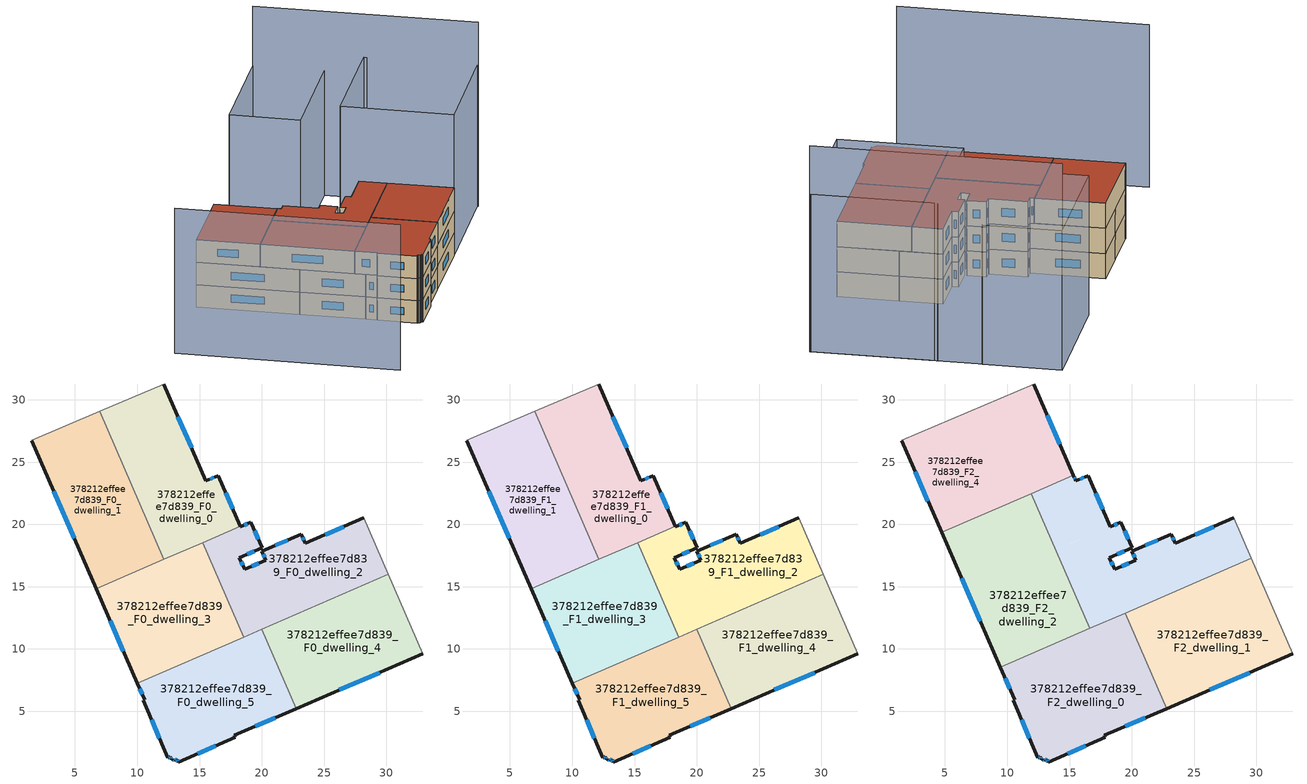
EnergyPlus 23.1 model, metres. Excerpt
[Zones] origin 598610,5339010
378212effee7d839_F0_dwelling_0
 floor ground (EU_floor_Construction): 12.11,31.28 15.52,23.5 16.49,23.93 18.27,19.86 12.15,17.2 6.99,29.08 z0
 wall outside (EU_wall_Construction): 18.27,19.86 16.49,23.93 15.52,23.5 12.11,31.28 z0:3
 wall to 378212effee7d839_F0_dwelling_1 (EU_wall_Construction): 6.99,29.08 12.15,17.2 z0:3
 wall adiabatic (EU_wall_Construction): 12.11,31.28 6.99,29.08 z0:3
 wall to 378212effee7d839_F0_dwelling_3 (EU_wall_Construction): 12.15,17.2 15.25,18.55 z0:3
 wall to 378212effee7d839_F0_dwelling_2 (EU_wall_Construction): 15.25,18.55 18.27,19.86 z0:3
 window (EU_Window_Construction): 17.66,21.25 17.09,22.54 / 14.36,26.15 13.27,28.63 / 16.16,23.78 15.85,23.64 z1.02:1.98
378212effee7d839_F0_dwelling_1
 floor ground (EU_floor_Construction): 6.99,29.08 12.15,17.2 6.7,14.84 1.51,26.73 1.55,26.75 z0
 wall outside (EU_wall_Construction): 1.51,26.73 6.7,14.84 z0:3
 wall adiabatic (EU_wall_Construction): 6.99,29.08 1.55,26.75 1.51,26.73 z0:3
 wall to 378212effee7d839_F0_dwelling_3 (EU_wall_Construction): 6.7,14.84 12.15,17.2 z0:3
 window (EU_Window_Construction): 3.28,22.69 4.94,18.88 z1.02:1.98
378212effee7d839_F0_dwelling_2
 floor ground (EU_floor_Construction): 28.18,20.52 30.15,16 18.55,10.96 15.25,18.55 18.27,19.86 18.29,19.81 19.13,20.17 20.02,18.14 18.2,17.35 18.61,16.39 20.33,17.13 20.02,17.85 23.18,19.21 23.49,18.5 z0
 wall outside (EU_wall_Construction): 28.18,20.52 23.49,18.5 23.18,19.21 20.02,17.85 20.33,17.13 18.61,16.39 18.2,17.35 20.02,18.14 19.13,20.17 18.29,19.81 18.27,19.86 z0:3
 wall adiabatic (EU_wall_Construction): 30.15,16 28.18,20.52 z0:3
 wall to 378212effee7d839_F0_dwelling_3 (EU_wall_Construction): 15.25,18.55 18.55,10.96 z0:3
 wall to 378212effee7d839_F0_dwelling_4 (EU_wall_Construction): 20.01,11.6 30.15,16 z0:3
 wall to 378212effee7d839_F0_dwelling_5 (EU_wall_Construction): 18.55,10.96 20.01,11.6 z0:3
 window (EU_Window_Construction): 18.85,20.05 18.58,19.93 / 19.72,18.83 19.44,19.48 / 18.82,17.62 19.4,17.87 / 18.47,16.72 18.34,17.02 / 19.74,16.88 19.2,16.65 / 20.12,17.6 20.22,17.38 / 22.1,18.75 21.09,18.31 / 23.39,18.74 23.29,18.97 / 26.58,19.83 25.09,19.19 z1.02:1.98
378212effee7d839_F0_dwelling_3
 floor ground (EU_floor_Construction): 15.25,18.55 18.55,10.96 10.02,7.25 6.7,14.84 z0
 wall outside (EU_wall_Construction): 6.7,14.84 10.02,7.25 z0:3
 wall to 378212effee7d839_F0_dwelling_5 (EU_wall_Construction): 10.02,7.25 18.55,10.96 z0:3
 window (EU_Window_Construction): 7.83,12.26 8.89,9.83 z1.02:1.98
378212effee7d839_F0_dwelling_4
 floor ground (EU_floor_Construction): 30.15,16 32.94,9.6 22.78,5.21 20.01,11.6 z0
 wall outside (EU_wall_Construction): 22.78,5.21 32.94,9.6 z0:3
 wall adiabatic (EU_wall_Construction): 32.94,9.6 30.15,16 z0:3
 wall to 378212effee7d839_F0_dwelling_5 (EU_wall_Construction): 20.01,11.6 22.78,5.21 z0:3
 window (EU_Window_Construction): 26.24,6.71 29.49,8.11 z1.02:1.98
378212effee7d839_F0_dwelling_5
 floor ground (EU_floor_Construction): 20.01,11.6 22.78,5.21 17.79,3.06 17.86,2.91 13.28,0.93 13.2,1.11 13.04,1.08 12.87,1.11 12.74,1.19 12.64,1.35 12.45,1.27 10.49,5.88 10.59,5.93 10.02,7.25 z0
 wall outside (EU_wall_Construction): 10.02,7.25 10.59,5.93 10.49,5.88 12.45,1.27 12.64,1.35 12.74,1.19 12.87,1.11 13.04,1.08 13.2,1.11 13.28,0.93 17.86,2.91 17.79,3.06 22.78,5.21 z0:3
 window (EU_Window_Construction): 13.23,1.05 13.26,0.99 / 13.1,1.09 13.15,1.1 / 12.93,1.1 12.98,1.09 / 12.67,1.29 12.7,1.25 / 12.52,1.3 12.58,1.32 / 11.16,4.31 11.79,2.84 / 10.21,6.8 10.4,6.38 / 19.49,3.79 21.09,4.48 / 14.84,1.6 16.3,2.24 z1.02:1.98
378212effee7d839_F1_dwelling_0
 floor to 378212effee7d839_F0_dwelling_0 (EU_floor_Construction): 12.11,31.28 15.52,23.5 16.49,23.93 18.27,19.86 12.15,17.2 6.99,29.08 z3
 wall outside (EU_wall_Construction): 18.27,19.86 16.49,23.93 15.52,23.5 12.11,31.28 z3:6
 wall to 378212effee7d839_F1_dwelling_1 (EU_wall_Construction): 6.99,29.08 12.15,17.2 z3:6
 wall adiabatic (EU_wall_Construction): 12.11,31.28 6.99,29.08 z3:6
 wall to 378212effee7d839_F1_dwelling_3 (EU_wall_Construction): 12.15,17.2 15.25,18.55 z3:6
 wall to 378212effee7d839_F1_dwelling_2 (EU_wall_Construction): 15.25,18.55 18.27,19.86 z3:6
 window (EU_Window_Construction): 17.66,21.25 17.09,22.54 / 14.36,26.15 13.27,28.63 / 16.16,23.78 15.85,23.64 z4.02:4.98
378212effee7d839_F1_dwelling_1
 floor to 378212effee7d839_F0_dwelling_1 (EU_floor_Construction): 6.99,29.08 12.15,17.2 6.7,14.84 1.51,26.73 1.55,26.75 z3
 wall outside (EU_wall_Construction): 1.51,26.73 6.7,14.84 z3:6
 wall adiabatic (EU_wall_Construction): 6.99,29.08 1.55,26.75 1.51,26.73 z3:6
 wall to 378212effee7d839_F1_dwelling_3 (EU_wall_Construction): 6.7,14.84 12.15,17.2 z3:6
 window (EU_Window_Construction): 3.28,22.69 4.94,18.88 z4.02:4.98
378212effee7d839_F1_dwelling_2
 floor to 378212effee7d839_F0_dwelling_2 (EU_floor_Construction): 28.18,20.52 30.15,16 18.55,10.96 15.25,18.55 18.27,19.86 18.29,19.81 19.13,20.17 20.02,18.14 18.2,17.35 18.61,16.39 20.33,17.13 20.02,17.85 23.18,19.21 23.49,18.5 z3
 wall outside (EU_wall_Construction): 28.18,20.52 23.49,18.5 23.18,19.21 20.02,17.85 20.33,17.13 18.61,16.39 18.2,17.35 20.02,18.14 19.13,20.17 18.29,19.81 18.27,19.86 z3:6
 wall adiabatic (EU_wall_Construction): 30.15,16 28.18,20.52 z3:6
 wall to 378212effee7d839_F1_dwelling_3 (EU_wall_Construction): 15.25,18.55 18.55,10.96 z3:6
 wall to 378212effee7d839_F1_dwelling_4 (EU_wall_Construction): 20.01,11.6 30.15,16 z3:6
 wall to 378212effee7d839_F1_dwelling_5 (EU_wall_Construction): 18.55,10.96 20.01,11.6 z3:6
 window (EU_Window_Construction): 18.85,20.05 18.58,19.93 / 19.72,18.83 19.44,19.48 / 18.82,17.62 19.4,17.87 / 18.47,16.72 18.34,17.02 / 19.74,16.88 19.2,16.65 / 20.12,17.6 20.22,17.38 / 22.1,18.75 21.09,18.31 / 23.39,18.74 23.29,18.97 / 26.58,19.83 25.09,19.19 z4.02:4.98
378212effee7d839_F1_dwelling_3
 floor to 378212effee7d839_F0_dwelling_3 (EU_floor_Construction): 15.25,18.55 18.55,10.96 10.02,7.25 6.7,14.84 z3
 wall outside (EU_wall_Construction): 6.7,14.84 10.02,7.25 z3:6
 wall to 378212effee7d839_F1_dwelling_5 (EU_wall_Construction): 10.02,7.25 18.55,10.96 z3:6
 window (EU_Window_Construction): 7.83,12.26 8.89,9.83 z4.02:4.98
378212effee7d839_F1_dwelling_4
 floor to 378212effee7d839_F0_dwelling_4 (EU_floor_Construction): 30.15,16 32.94,9.6 22.78,5.21 20.01,11.6 z3
 wall outside (EU_wall_Construction): 22.78,5.21 32.94,9.6 z3:6
 wall adiabatic (EU_wall_Construction): 32.94,9.6 30.15,16 z3:6
 wall to 378212effee7d839_F1_dwelling_5 (EU_wall_Construction): 20.01,11.6 22.78,5.21 z3:6
 window (EU_Window_Construction): 26.24,6.71 29.49,8.11 z4.02:4.98
378212effee7d839_F1_dwelling_5
 floor to 378212effee7d839_F0_dwelling_5 (EU_floor_Construction): 20.01,11.6 22.78,5.21 17.79,3.06 17.86,2.91 13.28,0.93 13.2,1.11 13.04,1.08 12.87,1.11 12.74,1.19 12.64,1.35 12.45,1.27 10.49,5.88 10.59,5.93 10.02,7.25 z3
 wall outside (EU_wall_Construction): 10.02,7.25 10.59,5.93 10.49,5.88 12.45,1.27 12.64,1.35 12.74,1.19 12.87,1.11 13.04,1.08 13.2,1.11 13.28,0.93 17.86,2.91 17.79,3.06 22.78,5.21 z3:6
 window (EU_Window_Construction): 13.23,1.05 13.26,0.99 / 13.1,1.09 13.15,1.1 / 12.93,1.1 12.98,1.09 / 12.67,1.29 12.7,1.25 / 12.52,1.3 12.58,1.32 / 11.16,4.31 11.79,2.84 / 10.21,6.8 10.4,6.38 / 19.49,3.79 21.09,4.48 / 14.84,1.6 16.3,2.24 z4.02:4.98
378212effee7d839_F2_dwelling_0
 floor to 378212effee7d839_F1_dwelling_5 (EU_floor_Construction): 20.01,11.6 22.78,5.21 17.79,3.06 17.86,2.91 13.28,0.93 13.2,1.11 13.04,1.08 12.87,1.11 12.74,1.19 12.64,1.35 12.45,1.27 10.49,5.88 10.59,5.93 10.02,7.25 z6
 floor to 378212effee7d839_F1_dwelling_4 (EU_floor_Construction): 20.02,11.6 22.8,5.22 22.78,5.21 20.01,11.6 z6
 floor to 378212effee7d839_F1_dwelling_3 (EU_floor_Construction): 17.99,12.25 18.55,10.96 10.02,7.25 9.45,8.54 z6
 floor to 378212effee7d839_F1_dwelling_2 (EU_floor_Construction): 19.46,12.89 20.02,11.6 18.55,10.96 17.99,12.25 z6
 wall outside (EU_wall_Construction): 9.45,8.54 10.59,5.93 10.49,5.88 12.45,1.27 12.64,1.35 12.74,1.19 12.87,1.11 13.04,1.08 13.2,1.11 13.28,0.93 17.86,2.91 17.79,3.06 22.8,5.22 z6:9
 wall to 378212effee7d839_F2_dwelling_1 (EU_wall_Construction): 22.8,5.22 19.46,12.89 z6:9
 wall to 378212effee7d839_F2_dwelling_2 (EU_wall_Construction): 16.63,11.66 9.45,8.54 z6:9
 wall to 378212effee7d839_F2_dwelling_3 (EU_wall_Construction): 19.46,12.89 16.63,11.66 z6:9
 window (EU_Window_Construction): 19.5,3.79 21.09,4.48 / 14.84,1.6 16.3,2.24 / 13.23,1.05 13.26,0.99 / 13.1,1.09 13.15,1.1 / 12.93,1.1 12.98,1.09 / 12.67,1.29 12.7,1.25 / 12.52,1.3 12.58,1.32 / 11.16,4.31 11.79,2.84 / 9.84,7.65 10.21,6.81 z7.02:7.98
 roof outside (EU_roof_Construction): 22.8,5.22 19.46,12.89 9.45,8.54 10.59,5.93 10.49,5.88 12.45,1.27 12.64,1.35 12.74,1.19 12.87,1.11 13.04,1.08 13.2,1.11 13.28,0.93 17.86,2.91 17.79,3.06 z9
378212effee7d839_F2_dwelling_1
 floor to 378212effee7d839_F1_dwelling_4 (EU_floor_Construction): 30.15,16 32.94,9.6 22.8,5.22 20.02,11.6 z6
 floor to 378212effee7d839_F1_dwelling_2 (EU_floor_Construction): 29.59,17.29 30.15,16 20.02,11.6 19.46,12.89 z6
 wall outside (EU_wall_Construction): 22.8,5.22 32.94,9.6 z6:9
 wall adiabatic (EU_wall_Construction): 32.94,9.6 29.59,17.29 z6:9
 wall to 378212effee7d839_F2_dwelling_3 (EU_wall_Construction): 29.59,17.29 19.46,12.89 z6:9
 window (EU_Window_Construction): 26.25,6.71 29.49,8.11 z7.02:7.98
 roof outside (EU_roof_Construction): 32.94,9.6 29.59,17.29 19.46,12.89 22.8,5.22 z9
378212effee7d839_F2_dwelling_2
 floor to 378212effee7d839_F1_dwelling_1 (EU_floor_Construction): 10.18,21.73 12.15,17.2 6.7,14.84 4.73,19.36 z6
 floor to 378212effee7d839_F1_dwelling_3 (EU_floor_Construction): 13.89,17.96 16.63,11.66 9.45,8.54 6.7,14.84 z6
 floor to 378212effee7d839_F1_dwelling_0 (EU_floor_Construction): 11.92,22.49 13.89,17.96 12.15,17.2 10.18,21.73 z6
 wall outside (EU_wall_Construction): 4.73,19.36 9.45,8.54 z6:9
 wall to 378212effee7d839_F2_dwelling_3 (EU_wall_Construction): 16.63,11.66 11.92,22.49 z6:9
 wall to 378212effee7d839_F2_dwelling_4 (EU_wall_Construction): 11.92,22.49 4.73,19.36 z6:9
 window (EU_Window_Construction): 6.34,15.68 7.85,12.22 z7.02:7.98
 roof outside (EU_roof_Construction): 16.63,11.66 11.92,22.49 4.73,19.36 9.45,8.54 z9
378212effee7d839_F2_dwelling_3
 floor to 378212effee7d839_F1_dwelling_2 (EU_floor_Construction): 28.18,20.52 29.59,17.29 17.99,12.25 15.25,18.55 18.27,19.86 18.29,19.81 19.13,20.17 20.02,18.14 18.2,17.35 18.61,16.39 20.33,17.13 20.02,17.85 23.18,19.21 23.49,18.5 z6
 floor to 378212effee7d839_F1_dwelling_0 (EU_floor_Construction): 16.49,23.93 18.27,19.86 13.89,17.96 11.92,22.49 15.31,23.96 15.52,23.5 z6
 floor to 378212effee7d839_F1_dwelling_3 (EU_floor_Construction): 15.25,18.55 17.99,12.25 16.63,11.66 13.89,17.96 z6
 wall outside (EU_wall_Construction): 28.18,20.52 23.49,18.5 23.18,19.21 20.02,17.85 20.33,17.13 18.61,16.39 18.2,17.34 20.02,18.14 19.13,20.17 18.29,19.81 16.49,23.93 15.52,23.5 15.31,23.96 z6:9
 wall adiabatic (EU_wall_Construction): 29.59,17.29 28.18,20.52 z6:9
 wall to 378212effee7d839_F2_dwelling_4 (EU_wall_Construction): 15.31,23.96 11.92,22.49 z6:9
 window (EU_Window_Construction): 15.45,23.66 15.38,23.8 / 16.16,23.78 15.85,23.64 / 17.68,21.21 17.1,22.52 / 18.85,20.05 18.58,19.93 / 19.72,18.83 19.44,19.48 / 18.82,17.61 19.4,17.87 / 18.47,16.72 18.34,17.02 / 19.74,16.88 19.2,16.65 / 20.12,17.6 20.22,17.38 / 22.1,18.75 21.09,18.31 / 23.39,18.74 23.29,18.97 / 26.58,19.83 25.09,19.19 z7.02:7.98
 roof outside (EU_roof_Construction): 29.59,17.29 28.18,20.52 23.49,18.5 23.18,19.21 20.02,17.85 20.33,17.13 18.61,16.39 18.2,17.34 20.02,18.14 19.13,20.17 18.29,19.81 16.49,23.93 15.52,23.5 15.31,23.96 11.92,22.49 16.63,11.66 z9
378212effee7d839_F2_dwelling_4
 floor to 378212effee7d839_F1_dwelling_0 (EU_floor_Construction): 12.11,31.28 15.31,23.96 10.18,21.73 6.99,29.08 z6
 floor to 378212effee7d839_F1_dwelling_1 (EU_floor_Construction): 6.99,29.08 10.18,21.73 4.73,19.36 1.51,26.73 1.55,26.75 z6
 wall outside (EU_wall_Construction): 15.31,23.96 12.11,31.28 / 1.51,26.73 4.73,19.36 z6:9
 wall adiabatic (EU_wall_Construction): 12.11,31.28 1.55,26.75 1.51,26.73 z6:9
 window (EU_Window_Construction): 14.23,26.45 13.2,28.79 / 2.61,24.22 3.64,21.87 z7.02:7.98
 roof outside (EU_roof_Construction): 15.31,23.96 12.11,31.28 1.55,26.75 1.51,26.73 4.73,19.36 z9
shading: -12.13,20.68 -0.96,-5.29 z0:19.4; 32.94,9.6 27.25,22.65 / 27.25,22.65 41.8,29 / 41.8,29 47.5,15.95 / 47.5,15.95 32.94,9.6 z0:18.8; 47.52,15.86 36.25,41.74 z0:24.6; 21.71,35.45 36.3,41.78 / 36.3,41.78 39.86,33.56 / 39.86,33.56 25.28,27.23 / 25.28,27.23 21.71,35.45 z0:16.6
[Building]
EU S2 Campaign: North Axis=0; Terrain=City; Solar Distribution=FullExterior
[Site:Location]
Vienna: Latitude=48; Longitude=16.5; Time Zone=1; Elevation=183
[SizingPeriod:WeatherFileDays]
AnnualSizingPeriod: Begin Month=1; Begin Day of Month=1; End Month=12; End Day of Month=31; Day of Week for Start Day=Monday; Use Weather File Daylight Saving Period=No; Use Weather File Rain and Snow Indicators=No
[MATERIAL]
EU_InternalMass_Material: Roughness=MediumRough; Thickness=0.1; Conductivity=1; Density=1800; Specific Heat=900; Thermal Absorptance=0.9; Solar Absorptance=0.7; Visible Absorptance=0.7
[MATERIAL:NOMASS] Roughness=MediumRough; Thermal Absorptance=0.9; Solar Absorptance=0.7; Visible Absorptance=0.7
Name | Thermal Resistance
EU_wall_NoMass | 0.942466
EU_roof_NoMass | 0.551687
EU_floor_NoMass | 0.66527
[WINDOWMATERIAL:SIMPLEGLAZINGSYSTEM]
EU_Window_SimpleGlazing: UFactor=2.03367; Solar Heat Gain Coefficient=0.65; Visible Transmittance=0.65
[CONSTRUCTION]
EU_wall_Construction: EU_wall_NoMass
EU_roof_Construction: EU_roof_NoMass
EU_floor_Construction: EU_floor_NoMass
EU_Window_Construction: EU_Window_SimpleGlazing
EU_InternalMass_Construction: EU_InternalMass_Material
[ZONE] Type=1; Multiplier=1; Ceiling Height=autocalculate; Floor Area=autocalculate; Part of Total Floor Area=Yes
Name | Volume
378212effee7d839_F0_dwelling_0; 378212effee7d839_F1_dwelling_0 | 231.237
378212effee7d839_F2_dwelling_0 | 277.47
378212effee7d839_F0_dwelling_1; 378212effee7d839_F1_dwelling_1 | 231.231
378212effee7d839_F2_dwelling_1 | 277.451
378212effee7d839_F0_dwelling_2; 378212effee7d839_F1_dwelling_2 | 231.21
378212effee7d839_F2_dwelling_2; 378212effee7d839_F2_dwelling_3 | 277.502
378212effee7d839_F0_dwelling_3; 378212effee7d839_F1_dwelling_3 | 231.192
378212effee7d839_F0_dwelling_4; 378212effee7d839_F1_dwelling_4 | 231.229
378212effee7d839_F2_dwelling_4 | 277.457
378212effee7d839_F0_dwelling_5; 378212effee7d839_F1_dwelling_5 | 231.22
[INTERNALMASS] Construction=EU_InternalMass_Construction
Name | Zone or ZoneList | Surface Area
378212effee7d839_F0_dwelling_0_EU_InternalMass | 378212effee7d839_F0_dwelling_0 | 77.0786
378212effee7d839_F0_dwelling_1_EU_InternalMass | 378212effee7d839_F0_dwelling_1 | 77.077
378212effee7d839_F0_dwelling_2_EU_InternalMass | 378212effee7d839_F0_dwelling_2 | 77.0706
378212effee7d839_F0_dwelling_3_EU_InternalMass | 378212effee7d839_F0_dwelling_3 | 77.064
378212effee7d839_F0_dwelling_4_EU_InternalMass | 378212effee7d839_F0_dwelling_4 | 77.0762
378212effee7d839_F0_dwelling_5_EU_InternalMass | 378212effee7d839_F0_dwelling_5 | 77.0732
378212effee7d839_F1_dwelling_0_EU_InternalMass | 378212effee7d839_F1_dwelling_0 | 77.0786
378212effee7d839_F1_dwelling_1_EU_InternalMass | 378212effee7d839_F1_dwelling_1 | 77.077
378212effee7d839_F1_dwelling_2_EU_InternalMass | 378212effee7d839_F1_dwelling_2 | 77.0706
378212effee7d839_F1_dwelling_3_EU_InternalMass | 378212effee7d839_F1_dwelling_3 | 77.064
378212effee7d839_F1_dwelling_4_EU_InternalMass | 378212effee7d839_F1_dwelling_4 | 77.0762
378212effee7d839_F1_dwelling_5_EU_InternalMass | 378212effee7d839_F1_dwelling_5 | 77.0732
378212effee7d839_F2_dwelling_0_EU_InternalMass | 378212effee7d839_F2_dwelling_0 | 92.4908
378212effee7d839_F2_dwelling_1_EU_InternalMass | 378212effee7d839_F2_dwelling_1 | 92.4838
378212effee7d839_F2_dwelling_2_EU_InternalMass | 378212effee7d839_F2_dwelling_2 | 92.4995
378212effee7d839_F2_dwelling_3_EU_InternalMass | 378212effee7d839_F2_dwelling_3 | 92.4999
378212effee7d839_F2_dwelling_4_EU_InternalMass | 378212effee7d839_F2_dwelling_4 | 92.486
[OTHEREQUIPMENT] Fuel Type=Electricity; Design Level Calculation Method=Watts/Area; Power per Zone Floor Area=1; Fraction Latent=0; Fraction Radiant=0; Fraction Lost=0; Carbon Dioxide Generation Rate=0; EndUse Subcategory=EU_Step8_InternalGains
Name | Zone or ZoneList or Space or SpaceList | Schedule
EU_Step8_InternalGain_378212effee7d839_F0_dwelling_0_f000 | 378212effee7d839_F0_dwelling_0 | EU_Step8_GainSchedule_378212effee7d839_F0_dwelling_0_f000
EU_Step8_InternalGain_378212effee7d839_F0_dwelling_1_f000 | 378212effee7d839_F0_dwelling_1 | EU_Step8_GainSchedule_378212effee7d839_F0_dwelling_1_f000
EU_Step8_InternalGain_378212effee7d839_F0_dwelling_2_f000 | 378212effee7d839_F0_dwelling_2 | EU_Step8_GainSchedule_378212effee7d839_F0_dwelling_2_f000
EU_Step8_InternalGain_378212effee7d839_F0_dwelling_3_f000 | 378212effee7d839_F0_dwelling_3 | EU_Step8_GainSchedule_378212effee7d839_F0_dwelling_3_f000
EU_Step8_InternalGain_378212effee7d839_F0_dwelling_4_f000 | 378212effee7d839_F0_dwelling_4 | EU_Step8_GainSchedule_378212effee7d839_F0_dwelling_4_f000
EU_Step8_InternalGain_378212effee7d839_F0_dwelling_5_f000 | 378212effee7d839_F0_dwelling_5 | EU_Step8_GainSchedule_378212effee7d839_F0_dwelling_5_f000
EU_Step8_InternalGain_378212effee7d839_F1_dwelling_0_f000 | 378212effee7d839_F1_dwelling_0 | EU_Step8_GainSchedule_378212effee7d839_F1_dwelling_0_f000
EU_Step8_InternalGain_378212effee7d839_F1_dwelling_1_f000 | 378212effee7d839_F1_dwelling_1 | EU_Step8_GainSchedule_378212effee7d839_F1_dwelling_1_f000
EU_Step8_InternalGain_378212effee7d839_F1_dwelling_2_f000 | 378212effee7d839_F1_dwelling_2 | EU_Step8_GainSchedule_378212effee7d839_F1_dwelling_2_f000
EU_Step8_InternalGain_378212effee7d839_F1_dwelling_3_f000 | 378212effee7d839_F1_dwelling_3 | EU_Step8_GainSchedule_378212effee7d839_F1_dwelling_3_f000
EU_Step8_InternalGain_378212effee7d839_F1_dwelling_4_f000 | 378212effee7d839_F1_dwelling_4 | EU_Step8_GainSchedule_378212effee7d839_F1_dwelling_4_f000
EU_Step8_InternalGain_378212effee7d839_F1_dwelling_5_f000 | 378212effee7d839_F1_dwelling_5 | EU_Step8_GainSchedule_378212effee7d839_F1_dwelling_5_f000
EU_Step8_InternalGain_378212effee7d839_F2_dwelling_0_f000 | 378212effee7d839_F2_dwelling_0 | EU_Step8_GainSchedule_378212effee7d839_F2_dwelling_0_f000
EU_Step8_InternalGain_378212effee7d839_F2_dwelling_1_f000 | 378212effee7d839_F2_dwelling_1 | EU_Step8_GainSchedule_378212effee7d839_F2_dwelling_1_f000
EU_Step8_InternalGain_378212effee7d839_F2_dwelling_2_f000 | 378212effee7d839_F2_dwelling_2 | EU_Step8_GainSchedule_378212effee7d839_F2_dwelling_2_f000
EU_Step8_InternalGain_378212effee7d839_F2_dwelling_3_f000 | 378212effee7d839_F2_dwelling_3 | EU_Step8_GainSchedule_378212effee7d839_F2_dwelling_3_f000
EU_Step8_InternalGain_378212effee7d839_F2_dwelling_4_f000 | 378212effee7d839_F2_dwelling_4 | EU_Step8_GainSchedule_378212effee7d839_F2_dwelling_4_f000
[ZONEVENTILATION:DESIGNFLOWRATE] Schedule=EU_AlwaysOn; Design Flow Rate Calculation Method=AirChanges/Hour; Air Changes per Hour=0.530523; Ventilation Type=Natural; Fan Pressure Rise=0; Fan Total Efficiency=1; Constant Term Coefficient=1; Temperature Term Coefficient=0; Velocity Term Coefficient=0; Velocity Squared Term Coefficient=0; Minimum Indoor Temperature=-100; Maximum Indoor Temperature=100; Delta Temperature=-100; Minimum Outdoor Temperature=-100; Maximum Outdoor Temperature=100; Maximum Wind Speed=40
Name | Zone or ZoneList or Space or SpaceList
EU_ConstantAir_378212effee7d839_F0_dwelling_0 | 378212effee7d839_F0_dwelling_0
EU_ConstantAir_378212effee7d839_F0_dwelling_1 | 378212effee7d839_F0_dwelling_1
EU_ConstantAir_378212effee7d839_F0_dwelling_2 | 378212effee7d839_F0_dwelling_2
EU_ConstantAir_378212effee7d839_F0_dwelling_3 | 378212effee7d839_F0_dwelling_3
EU_ConstantAir_378212effee7d839_F0_dwelling_4 | 378212effee7d839_F0_dwelling_4
EU_ConstantAir_378212effee7d839_F0_dwelling_5 | 378212effee7d839_F0_dwelling_5
EU_ConstantAir_378212effee7d839_F1_dwelling_0 | 378212effee7d839_F1_dwelling_0
EU_ConstantAir_378212effee7d839_F1_dwelling_1 | 378212effee7d839_F1_dwelling_1
EU_ConstantAir_378212effee7d839_F1_dwelling_2 | 378212effee7d839_F1_dwelling_2
EU_ConstantAir_378212effee7d839_F1_dwelling_3 | 378212effee7d839_F1_dwelling_3
EU_ConstantAir_378212effee7d839_F1_dwelling_4 | 378212effee7d839_F1_dwelling_4
EU_ConstantAir_378212effee7d839_F1_dwelling_5 | 378212effee7d839_F1_dwelling_5
EU_ConstantAir_378212effee7d839_F2_dwelling_0 | 378212effee7d839_F2_dwelling_0
EU_ConstantAir_378212effee7d839_F2_dwelling_1 | 378212effee7d839_F2_dwelling_1
EU_ConstantAir_378212effee7d839_F2_dwelling_2 | 378212effee7d839_F2_dwelling_2
EU_ConstantAir_378212effee7d839_F2_dwelling_3 | 378212effee7d839_F2_dwelling_3
EU_ConstantAir_378212effee7d839_F2_dwelling_4 | 378212effee7d839_F2_dwelling_4
[HVACTEMPLATE:THERMOSTAT] Constant Heating Setpoint=20; Constant Cooling Setpoint=50
EU_HeatOnly_378212effee7d839_F0_dwelling_0; EU_HeatOnly_378212effee7d839_F0_dwelling_1; EU_HeatOnly_378212effee7d839_F0_dwelling_2; EU_HeatOnly_378212effee7d839_F0_dwelling_3; EU_HeatOnly_378212effee7d839_F0_dwelling_4; EU_HeatOnly_378212effee7d839_F0_dwelling_5; EU_HeatOnly_378212effee7d839_F1_dwelling_0; EU_HeatOnly_378212effee7d839_F1_dwelling_1; EU_HeatOnly_378212effee7d839_F1_dwelling_2; EU_HeatOnly_378212effee7d839_F1_dwelling_3; EU_HeatOnly_378212effee7d839_F1_dwelling_4; EU_HeatOnly_378212effee7d839_F1_dwelling_5; EU_HeatOnly_378212effee7d839_F2_dwelling_0; EU_HeatOnly_378212effee7d839_F2_dwelling_1; EU_HeatOnly_378212effee7d839_F2_dwelling_2; EU_HeatOnly_378212effee7d839_F2_dwelling_3; EU_HeatOnly_378212effee7d839_F2_dwelling_4
[HVACTEMPLATE:ZONE:IDEALLOADSAIRSYSTEM] System Availability Schedule=EU_AlwaysOn; Maximum Heating Supply Air Temperature=50; Minimum Cooling Supply Air Temperature=13; Maximum Heating Supply Air Humidity Ratio=0.0156; Minimum Cooling Supply Air Humidity Ratio=0.0077; Heating Limit=NoLimit; Cooling Limit=NoLimit; Heating Availability Schedule=EU_AlwaysOn; Cooling Availability Schedule=EU_CoolingOff; Dehumidification Control Type=ConstantSensibleHeatRatio; Cooling Sensible Heat Ratio=0.7; Dehumidification Setpoint=60; Humidification Control Type=None; Humidification Setpoint=30; Outdoor Air Method=None; Outdoor Air Flow Rate per Person=0.00944; Outdoor Air Flow Rate per Zone Floor Area=0; Outdoor Air Flow Rate per Zone=0; Demand Controlled Ventilation Type=None; Outdoor Air Economizer Type=NoEconomizer; Heat Recovery Type=None; Sensible Heat Recovery Effectiveness=0.7; Latent Heat Recovery Effectiveness=0.65
Name | Template Thermostat
378212effee7d839_F0_dwelling_0 | EU_HeatOnly_378212effee7d839_F0_dwelling_0
378212effee7d839_F0_dwelling_1 | EU_HeatOnly_378212effee7d839_F0_dwelling_1
378212effee7d839_F0_dwelling_2 | EU_HeatOnly_378212effee7d839_F0_dwelling_2
378212effee7d839_F0_dwelling_3 | EU_HeatOnly_378212effee7d839_F0_dwelling_3
378212effee7d839_F0_dwelling_4 | EU_HeatOnly_378212effee7d839_F0_dwelling_4
378212effee7d839_F0_dwelling_5 | EU_HeatOnly_378212effee7d839_F0_dwelling_5
378212effee7d839_F1_dwelling_0 | EU_HeatOnly_378212effee7d839_F1_dwelling_0
378212effee7d839_F1_dwelling_1 | EU_HeatOnly_378212effee7d839_F1_dwelling_1
378212effee7d839_F1_dwelling_2 | EU_HeatOnly_378212effee7d839_F1_dwelling_2
378212effee7d839_F1_dwelling_3 | EU_HeatOnly_378212effee7d839_F1_dwelling_3
378212effee7d839_F1_dwelling_4 | EU_HeatOnly_378212effee7d839_F1_dwelling_4
378212effee7d839_F1_dwelling_5 | EU_HeatOnly_378212effee7d839_F1_dwelling_5
378212effee7d839_F2_dwelling_0 | EU_HeatOnly_378212effee7d839_F2_dwelling_0
378212effee7d839_F2_dwelling_1 | EU_HeatOnly_378212effee7d839_F2_dwelling_1
378212effee7d839_F2_dwelling_2 | EU_HeatOnly_378212effee7d839_F2_dwelling_2
378212effee7d839_F2_dwelling_3 | EU_HeatOnly_378212effee7d839_F2_dwelling_3
378212effee7d839_F2_dwelling_4 | EU_HeatOnly_378212effee7d839_F2_dwelling_4
[SIZING:ZONE] Zone Cooling Design Supply Air Temperature Input Method=SupplyAirTemperature; Zone Cooling Design Supply Air Temperature=13; Zone Heating Design Supply Air Temperature Input Method=SupplyAirTemperature; Zone Heating Design Supply Air Temperature=50; Zone Cooling Design Supply Air Humidity Ratio=0.008; Zone Heating Design Supply Air Humidity Ratio=0.008; Cooling Design Air Flow Method=DesignDay; Cooling Design Air Flow Rate=0; Cooling Minimum Air Flow per Zone Floor Area=0.000762; Cooling Minimum Air Flow=0; Cooling Minimum Air Flow Fraction=0.2; Heating Design Air Flow Method=DesignDay; Heating Design Air Flow Rate=0; Heating Maximum Air Flow per Zone Floor Area=0.002032; Heating Maximum Air Flow=0.141576; Heating Maximum Air Flow Fraction=0.3; Account for Dedicated Outdoor Air System=No; Dedicated Outdoor Air System Control Strategy=NeutralSupplyAir; Dedicated Outdoor Air Low Setpoint Temperature for Design=autosize; Dedicated Outdoor Air High Setpoint Temperature for Design=autosize; Zone Load Sizing Method=Sensible Load Only No Latent Load; Zone Latent Cooling Design Supply Air Humidity Ratio Input Method=HumidityRatioDifference; Zone Cooling Design Supply Air Humidity Ratio Difference=0.005; Zone Latent Heating Design Supply Air Humidity Ratio Input Method=HumidityRatioDifference; Zone Humidification Design Supply Air Humidity Ratio Difference=0.005
378212effee7d839_F0_dwelling_0; 378212effee7d839_F0_dwelling_1; 378212effee7d839_F0_dwelling_2; 378212effee7d839_F0_dwelling_3; 378212effee7d839_F0_dwelling_4; 378212effee7d839_F0_dwelling_5; 378212effee7d839_F1_dwelling_0; 378212effee7d839_F1_dwelling_1; 378212effee7d839_F1_dwelling_2; 378212effee7d839_F1_dwelling_3; 378212effee7d839_F1_dwelling_4; 378212effee7d839_F1_dwelling_5; 378212effee7d839_F2_dwelling_0; 378212effee7d839_F2_dwelling_1; 378212effee7d839_F2_dwelling_2; 378212effee7d839_F2_dwelling_3; 378212effee7d839_F2_dwelling_4
[SCHEDULE:CONSTANT]
Name | Hourly Value
EU_AlwaysOn | 1
EU_CoolingOff | 0
[SCHEDULE:FILE] Column Number=1; Rows to Skip at Top=0; Number of Hours of Data=8760; Column Separator=Comma; Interpolate to Timestep=No; Minutes per Item=60; Adjust Schedule for Daylight Savings=Yes
Name | File
EU_Step8_GainSchedule_378212effee7d839_F0_dwelling_0_f000 | ../../schedules/378212effee7d839/378212effee7d839_F0_dwelling_0_f000_gain.csv
EU_Step8_GainSchedule_378212effee7d839_F0_dwelling_1_f000 | ../../schedules/378212effee7d839/378212effee7d839_F0_dwelling_1_f000_gain.csv
EU_Step8_GainSchedule_378212effee7d839_F0_dwelling_2_f000 | ../../schedules/378212effee7d839/378212effee7d839_F0_dwelling_2_f000_gain.csv
EU_Step8_GainSchedule_378212effee7d839_F0_dwelling_3_f000 | ../../schedules/378212effee7d839/378212effee7d839_F0_dwelling_3_f000_gain.csv
EU_Step8_GainSchedule_378212effee7d839_F0_dwelling_4_f000 | ../../schedules/378212effee7d839/378212effee7d839_F0_dwelling_4_f000_gain.csv
EU_Step8_GainSchedule_378212effee7d839_F0_dwelling_5_f000 | ../../schedules/378212effee7d839/378212effee7d839_F0_dwelling_5_f000_gain.csv
EU_Step8_GainSchedule_378212effee7d839_F1_dwelling_0_f000 | ../../schedules/378212effee7d839/378212effee7d839_F1_dwelling_0_f000_gain.csv
EU_Step8_GainSchedule_378212effee7d839_F1_dwelling_1_f000 | ../../schedules/378212effee7d839/378212effee7d839_F1_dwelling_1_f000_gain.csv
EU_Step8_GainSchedule_378212effee7d839_F1_dwelling_2_f000 | ../../schedules/378212effee7d839/378212effee7d839_F1_dwelling_2_f000_gain.csv
EU_Step8_GainSchedule_378212effee7d839_F1_dwelling_3_f000 | ../../schedules/378212effee7d839/378212effee7d839_F1_dwelling_3_f000_gain.csv
EU_Step8_GainSchedule_378212effee7d839_F1_dwelling_4_f000 | ../../schedules/378212effee7d839/378212effee7d839_F1_dwelling_4_f000_gain.csv
EU_Step8_GainSchedule_378212effee7d839_F1_dwelling_5_f000 | ../../schedules/378212effee7d839/378212effee7d839_F1_dwelling_5_f000_gain.csv
EU_Step8_GainSchedule_378212effee7d839_F2_dwelling_0_f000 | ../../schedules/378212effee7d839/378212effee7d839_F2_dwelling_0_f000_gain.csv
EU_Step8_GainSchedule_378212effee7d839_F2_dwelling_1_f000 | ../../schedules/378212effee7d839/378212effee7d839_F2_dwelling_1_f000_gain.csv
EU_Step8_GainSchedule_378212effee7d839_F2_dwelling_2_f000 | ../../schedules/378212effee7d839/378212effee7d839_F2_dwelling_2_f000_gain.csv
EU_Step8_GainSchedule_378212effee7d839_F2_dwelling_3_f000 | ../../schedules/378212effee7d839/378212effee7d839_F2_dwelling_3_f000_gain.csv
EU_Step8_GainSchedule_378212effee7d839_F2_dwelling_4_f000 | ../../schedules/378212effee7d839/378212effee7d839_F2_dwelling_4_f000_gain.csv
